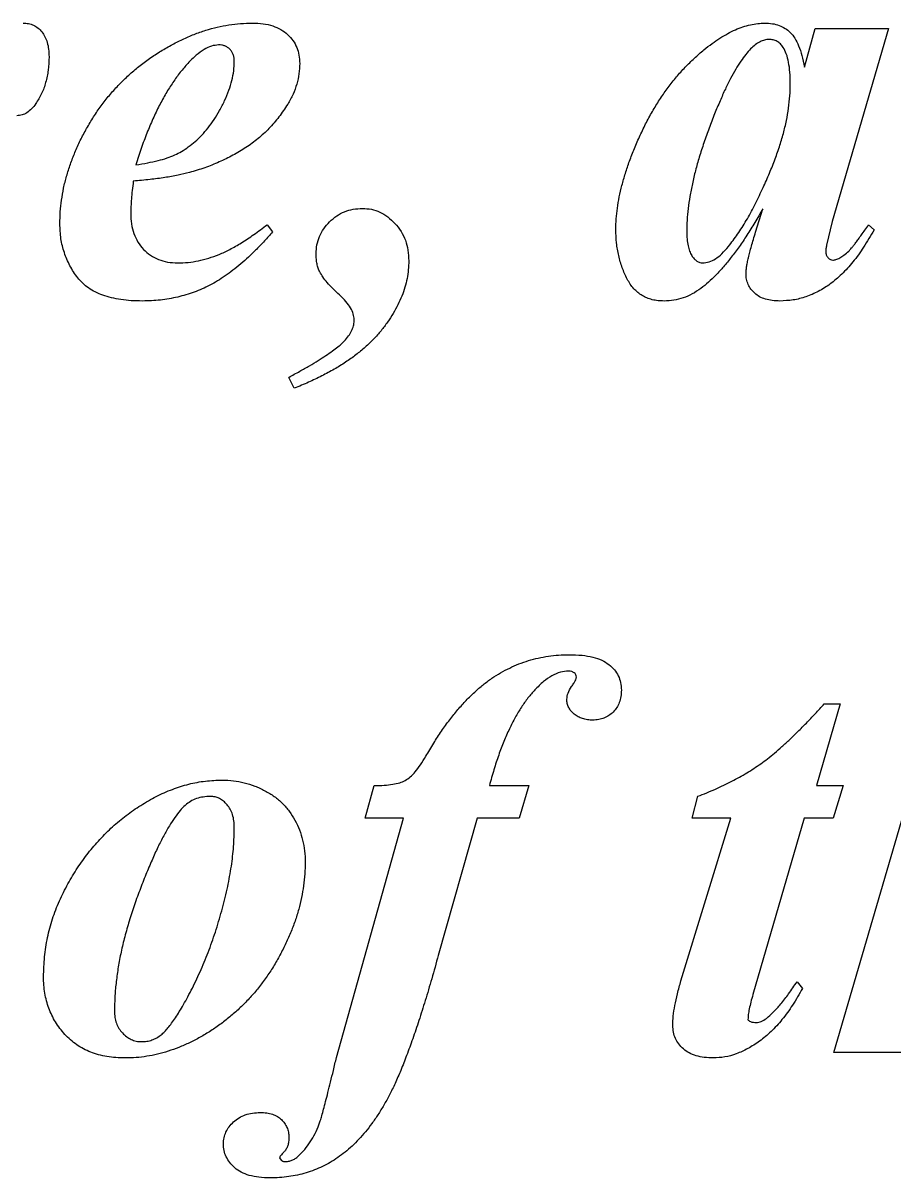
# Model space of a CAD drawing. Header units: inches. Extents: x -8.75 to 0, y -0.78 to 2.88.
# Drawn here: x -5.9632 to -5.6304, y 1.5377 to 1.9792 of the extents above; entities that cross this region are included whole.
import ezdxf

# ---------------------------------------------------------------- set-up
doc = ezdxf.new("R2010")
doc.units = ezdxf.units.IN
doc.header["$MEASUREMENT"] = 0

msp = doc.modelspace()

# ---------------------------------------------------------------- linework, layer by layer
at = {"color": 7, "linetype": 'Continuous', "lineweight": 25}
for p, q in [((-5.66461, 1.96237), (-5.66051, 1.97708)), ((-5.66051, 1.97708), (-5.63248, 1.97708)), ((-5.63248, 1.97708), (-5.65393, 1.90326)), ((-5.68323, 1.89928), (-5.68049, 1.90817)), ((-5.65393, 1.90326), (-5.65615, 1.89427)), ((-5.86998, 1.90208), (-5.8679, 1.89932)), ((-5.64006, 1.90208), (-5.63798, 1.90013)), ((-5.85956, 1.83958), (-5.86165, 1.84375)), ((-5.6509, 1.71896), (-5.66002, 1.68771)), ((-5.65699, 1.71896), (-5.6509, 1.71896)), ((-5.65331, 1.58563), (-5.61708, 1.70991)), ((-5.83248, 1.67521), (-5.829, 1.68771)), ((-5.78499, 1.68771), (-5.76998, 1.68771)), ((-5.76998, 1.68771), (-5.77359, 1.67521)), ((-5.66002, 1.68771), (-5.64983, 1.68771)), ((-5.64983, 1.68771), (-5.65367, 1.67521)), ((-5.70748, 1.67521), (-5.70533, 1.68358)), ((-5.84345, 1.58377), (-5.81783, 1.67521)), ((-5.81783, 1.67521), (-5.83248, 1.67521)), ((-5.78971, 1.67521), (-5.80452, 1.62277)), ((-5.77359, 1.67521), (-5.78971, 1.67521)), ((-5.71178, 1.61307), (-5.69277, 1.67521)), ((-5.69277, 1.67521), (-5.70748, 1.67521)), ((-5.66471, 1.67521), (-5.68427, 1.60783)), ((-5.65367, 1.67521), (-5.66471, 1.67521)), ((-5.66741, 1.61271), (-5.66533, 1.61017)), ((-5.62519, 1.58563), (-5.65331, 1.58563)), ((-5.86516, 1.54536), (-5.86464, 1.54455))]:
    msp.add_line(p, q, dxfattribs=at)
for points, knots in [([(-5.96321, 1.97917), (-5.9625, 1.97914), (-5.96112, 1.97909), (-5.95918, 1.97838), (-5.95744, 1.97733), (-5.95596, 1.97582), (-5.95475, 1.97396), (-5.95391, 1.9717), (-5.95339, 1.96912), (-5.95334, 1.96728), (-5.95331, 1.96631)], [0, 0, 0, 0, 0.116379, 0.225761, 0.334619, 0.44808, 0.569236, 0.697368, 0.841074, 1, 1, 1, 1]), ([(-5.94915, 1.90241), (-5.94912, 1.90393), (-5.94906, 1.90698), (-5.94853, 1.91154), (-5.94778, 1.91612), (-5.94661, 1.92067), (-5.94519, 1.92525), (-5.94341, 1.9298), (-5.94137, 1.93438), (-5.93895, 1.9389), (-5.93631, 1.94334), (-5.93342, 1.94757), (-5.93027, 1.95157), (-5.92689, 1.95533), (-5.9233, 1.95891), (-5.91945, 1.96221), (-5.9154, 1.96533), (-5.91113, 1.96817), (-5.90674, 1.97071), (-5.90233, 1.97298), (-5.89791, 1.97491), (-5.89346, 1.97644), (-5.88903, 1.97765), (-5.88458, 1.97854), (-5.88013, 1.97908), (-5.87715, 1.97914), (-5.87568, 1.97917)], [0, 0, 0, 0, 0.039082, 0.078362, 0.117989, 0.158248, 0.199189, 0.24105, 0.28388, 0.328057, 0.3726, 0.416552, 0.459861, 0.503325, 0.546527, 0.59004, 0.633619, 0.677877, 0.721755, 0.764051, 0.805409, 0.845552, 0.884872, 0.923553, 0.962033, 1, 1, 1, 1]), ([(-5.87568, 1.97917), (-5.87426, 1.97913), (-5.87159, 1.97907), (-5.86788, 1.97819), (-5.86466, 1.97685), (-5.86206, 1.97488), (-5.86001, 1.97254), (-5.85851, 1.96987), (-5.85764, 1.96688), (-5.85754, 1.96481), (-5.85748, 1.96374)], [0, 0, 0, 0, 0.157556, 0.296643, 0.423401, 0.542675, 0.6567, 0.76879, 0.880952, 1, 1, 1, 1]), ([(-5.70299, 1.96895), (-5.70197, 1.96976), (-5.7, 1.97135), (-5.69694, 1.97339), (-5.69397, 1.97517), (-5.69105, 1.97666), (-5.68815, 1.97776), (-5.68529, 1.97855), (-5.68249, 1.97907), (-5.68063, 1.97913), (-5.67971, 1.97917)], [0, 0, 0, 0, 0.151251, 0.292341, 0.425249, 0.551635, 0.671301, 0.784657, 0.894307, 1, 1, 1, 1]), ([(-5.67971, 1.97917), (-5.67875, 1.97913), (-5.6769, 1.97905), (-5.67427, 1.97836), (-5.67194, 1.97722), (-5.66988, 1.97557), (-5.6681, 1.97329), (-5.66669, 1.97029), (-5.66544, 1.9666), (-5.6649, 1.96385), (-5.66461, 1.96237)], [0, 0, 0, 0, 0.114685, 0.222136, 0.322068, 0.423716, 0.534699, 0.665421, 0.819071, 1, 1, 1, 1]), ([(-5.88847, 1.97083), (-5.88938, 1.97073), (-5.89134, 1.97051), (-5.89424, 1.96904), (-5.89728, 1.96679), (-5.89919, 1.96483), (-5.90022, 1.96377)], [0, 0, 0, 0, 0.195013, 0.416861, 0.68378, 1, 1, 1, 1]), ([(-5.88248, 1.96449), (-5.88249, 1.96496), (-5.88252, 1.96585), (-5.88287, 1.96711), (-5.88337, 1.96825), (-5.88415, 1.96916), (-5.88505, 1.96992), (-5.8861, 1.97045), (-5.88724, 1.97079), (-5.88806, 1.97082), (-5.88847, 1.97083)], [0, 0, 0, 0, 0.142801, 0.272978, 0.397465, 0.51751, 0.637554, 0.753126, 0.873718, 1, 1, 1, 1]), ([(-5.73665, 1.90029), (-5.73663, 1.90163), (-5.73658, 1.90435), (-5.73608, 1.90849), (-5.73538, 1.91277), (-5.73435, 1.91721), (-5.73306, 1.92178), (-5.73144, 1.92649), (-5.72955, 1.93134), (-5.7274, 1.93629), (-5.72502, 1.9412), (-5.72242, 1.94591), (-5.71966, 1.95039), (-5.71668, 1.95459), (-5.71356, 1.95858), (-5.71023, 1.9623), (-5.70671, 1.96576), (-5.70423, 1.96789), (-5.70299, 1.96895)], [0, 0, 0, 0, 0.050997, 0.103943, 0.158988, 0.216791, 0.277525, 0.340557, 0.406814, 0.476408, 0.546463, 0.615088, 0.681898, 0.747317, 0.811647, 0.875037, 0.937745, 1, 1, 1, 1]), ([(-5.68515, 1.9693), (-5.68578, 1.96861), (-5.68713, 1.96713), (-5.689, 1.96451), (-5.69096, 1.96146), (-5.69289, 1.95788), (-5.69492, 1.95386), (-5.6969, 1.94931), (-5.699, 1.94433), (-5.70107, 1.93898), (-5.70302, 1.93348), (-5.70478, 1.92807), (-5.70626, 1.92285), (-5.70743, 1.91781), (-5.70838, 1.91297), (-5.70908, 1.90833), (-5.70948, 1.90387), (-5.70954, 1.90097), (-5.70956, 1.89954)], [0, 0, 0, 0, 0.037531, 0.080077, 0.128489, 0.182503, 0.242688, 0.308762, 0.380759, 0.45896, 0.538185, 0.61438, 0.686534, 0.755191, 0.821089, 0.883834, 0.943104, 1, 1, 1, 1]), ([(-5.67812, 1.97292), (-5.6787, 1.97287), (-5.6799, 1.97278), (-5.68167, 1.972), (-5.68349, 1.97091), (-5.68457, 1.96986), (-5.68515, 1.9693)], [0, 0, 0, 0, 0.21488, 0.444023, 0.703923, 1, 1, 1, 1]), ([(-5.67271, 1.96989), (-5.67305, 1.97036), (-5.67369, 1.97125), (-5.67501, 1.97222), (-5.67651, 1.97281), (-5.67757, 1.97288), (-5.67812, 1.97292)], [0, 0, 0, 0, 0.264796, 0.509314, 0.746635, 1, 1, 1, 1]), ([(-5.66998, 1.95579), (-5.67, 1.95732), (-5.67004, 1.96013), (-5.67058, 1.96401), (-5.67133, 1.96727), (-5.67228, 1.96907), (-5.67271, 1.96989)], [0, 0, 0, 0, 0.31411, 0.581113, 0.808451, 1, 1, 1, 1]), ([(-5.95331, 1.96631), (-5.95337, 1.9646), (-5.95349, 1.96128), (-5.95446, 1.95654), (-5.95598, 1.95217), (-5.95757, 1.94963), (-5.95836, 1.94837)], [0, 0, 0, 0, 0.270819, 0.5253759, 0.7655508, 1, 1, 1, 1]), ([(-5.92011, 1.925), (-5.9186, 1.92523), (-5.91575, 1.92567), (-5.91176, 1.92656), (-5.90829, 1.92749), (-5.90529, 1.92868), (-5.90256, 1.93008), (-5.89999, 1.93185), (-5.89739, 1.93389), (-5.89487, 1.93634), (-5.89243, 1.93913), (-5.89014, 1.94228), (-5.88803, 1.94576), (-5.88615, 1.94952), (-5.88454, 1.95337), (-5.88334, 1.95717), (-5.88262, 1.96087), (-5.88253, 1.9633), (-5.88248, 1.96449)], [0, 0, 0, 0, 0.0768649, 0.1450345, 0.205136, 0.2573111, 0.3070894, 0.3589899, 0.4141165, 0.4731512, 0.5354056, 0.6002247, 0.6685274, 0.7400153, 0.8114429, 0.8777062, 0.9404108, 1, 1, 1, 1]), ([(-5.90022, 1.96377), (-5.90122, 1.96265), (-5.90327, 1.96034), (-5.90604, 1.95647), (-5.90872, 1.95222), (-5.91124, 1.94755), (-5.91369, 1.94251), (-5.91595, 1.93704), (-5.91815, 1.93119), (-5.91945, 1.9271), (-5.92011, 1.925)], [0, 0, 0, 0, 0.102496, 0.210714, 0.32463, 0.445355, 0.572975, 0.707181, 0.84953, 1, 1, 1, 1]), ([(-5.85748, 1.96374), (-5.85754, 1.96241), (-5.85766, 1.95975), (-5.85855, 1.95579), (-5.85997, 1.95188), (-5.86136, 1.94943), (-5.86207, 1.94818)], [0, 0, 0, 0, 0.242528, 0.485953, 0.737487, 1, 1, 1, 1]), ([(-5.68072, 1.91556), (-5.67987, 1.91742), (-5.67822, 1.92105), (-5.67602, 1.92647), (-5.67417, 1.93174), (-5.67262, 1.93685), (-5.67144, 1.94181), (-5.67064, 1.94662), (-5.67007, 1.95126), (-5.67001, 1.95431), (-5.66998, 1.95579)], [0, 0, 0, 0, 0.146155, 0.28499, 0.418182, 0.545285, 0.666433, 0.782078, 0.893677, 1, 1, 1, 1]), ([(-5.95836, 1.94837), (-5.95888, 1.94767), (-5.95987, 1.94637), (-5.96167, 1.94491), (-5.96355, 1.94392), (-5.96489, 1.94381), (-5.96555, 1.94375)], [0, 0, 0, 0, 0.294309, 0.549668, 0.77758, 1, 1, 1, 1]), ([(-5.86207, 1.94818), (-5.86316, 1.94652), (-5.86532, 1.94326), (-5.86915, 1.93884), (-5.87335, 1.9349), (-5.87802, 1.93153), (-5.88299, 1.92855), (-5.88828, 1.92601), (-5.89382, 1.92375), (-5.89768, 1.92261), (-5.89964, 1.92204)], [0, 0, 0, 0, 0.126688, 0.250228, 0.372514, 0.49468, 0.617641, 0.742739, 0.869822, 1, 1, 1, 1]), ([(-5.89964, 1.92204), (-5.90108, 1.92169), (-5.90417, 1.92094), (-5.9092, 1.92004), (-5.91491, 1.91931), (-5.91896, 1.91894), (-5.92109, 1.91875)], [0, 0, 0, 0, 0.20459, 0.439082, 0.704993, 1, 1, 1, 1]), ([(-5.92109, 1.91875), (-5.92124, 1.91757), (-5.92152, 1.91531), (-5.9218, 1.91207), (-5.92202, 1.90915), (-5.92205, 1.90731), (-5.92206, 1.90645)], [0, 0, 0, 0, 0.289329, 0.553966, 0.789077, 1, 1, 1, 1]), ([(-5.69361, 1.89375), (-5.69243, 1.89531), (-5.69, 1.8985), (-5.6867, 1.90374), (-5.68356, 1.90945), (-5.68169, 1.91349), (-5.68072, 1.91556)], [0, 0, 0, 0, 0.230967, 0.474163, 0.72999, 1, 1, 1, 1]), ([(-5.85123, 1.89098), (-5.85117, 1.89213), (-5.85105, 1.89439), (-5.85002, 1.89763), (-5.84841, 1.90064), (-5.84611, 1.90327), (-5.84342, 1.9055), (-5.84038, 1.90718), (-5.83703, 1.90815), (-5.83471, 1.90827), (-5.83352, 1.90833)], [0, 0, 0, 0, 0.124786, 0.24604, 0.367276, 0.49483, 0.623439, 0.747319, 0.870502, 1, 1, 1, 1]), ([(-5.83352, 1.90833), (-5.83236, 1.90826), (-5.83006, 1.90813), (-5.82674, 1.90702), (-5.82372, 1.90511), (-5.82099, 1.90263), (-5.81866, 1.89962), (-5.81699, 1.89615), (-5.81598, 1.89232), (-5.81587, 1.88965), (-5.81581, 1.88828)], [0, 0, 0, 0, 0.116802, 0.232217, 0.349327, 0.47503, 0.603269, 0.731207, 0.861468, 1, 1, 1, 1]), ([(-5.68049, 1.90817), (-5.6815, 1.90642), (-5.68346, 1.90301), (-5.68649, 1.89817), (-5.68947, 1.89372), (-5.69248, 1.88973), (-5.69539, 1.88608), (-5.69833, 1.88291), (-5.70118, 1.88009), (-5.70319, 1.8785), (-5.70416, 1.87773)], [0, 0, 0, 0, 0.156419, 0.303785, 0.441546, 0.570419, 0.690316, 0.801952, 0.904603, 1, 1, 1, 1]), ([(-5.92206, 1.90645), (-5.92202, 1.90508), (-5.92193, 1.90245), (-5.92095, 1.89874), (-5.91946, 1.89541), (-5.91727, 1.89262), (-5.91463, 1.89027), (-5.91146, 1.88869), (-5.90791, 1.88766), (-5.9054, 1.88755), (-5.90409, 1.8875)], [0, 0, 0, 0, 0.138619, 0.267658, 0.388404, 0.508312, 0.626725, 0.744958, 0.866809, 1, 1, 1, 1]), ([(-5.9176, 1.87292), (-5.91904, 1.87294), (-5.92179, 1.87297), (-5.92575, 1.87341), (-5.92938, 1.87407), (-5.93267, 1.87505), (-5.93561, 1.87631), (-5.93821, 1.87784), (-5.94047, 1.87965), (-5.94295, 1.88245), (-5.94543, 1.88633), (-5.94756, 1.89139), (-5.94893, 1.89678), (-5.94907, 1.90051), (-5.94915, 1.90241)], [0, 0, 0, 0, 0.087244, 0.167641, 0.242272, 0.311244, 0.376044, 0.436772, 0.49455, 0.55161, 0.663388, 0.773209, 0.884729, 1, 1, 1, 1]), ([(-5.8679, 1.89932), (-5.86891, 1.89816), (-5.87089, 1.89589), (-5.87395, 1.89271), (-5.87698, 1.88977), (-5.87997, 1.88709), (-5.88297, 1.88468), (-5.88594, 1.88253), (-5.88886, 1.88058), (-5.89277, 1.87843), (-5.8978, 1.8762), (-5.90413, 1.87432), (-5.91077, 1.87314), (-5.9153, 1.87299), (-5.9176, 1.87292)], [0, 0, 0, 0, 0.0791, 0.154916, 0.227172, 0.295979, 0.361898, 0.424661, 0.484745, 0.542227, 0.654471, 0.766987, 0.881447, 1, 1, 1, 1]), ([(-5.90409, 1.8875), (-5.90278, 1.88754), (-5.90013, 1.88761), (-5.89618, 1.88826), (-5.89222, 1.88928), (-5.8882, 1.8907), (-5.88403, 1.89268), (-5.87959, 1.89522), (-5.87486, 1.89842), (-5.87166, 1.90082), (-5.86998, 1.90208)], [0, 0, 0, 0, 0.10426, 0.209667, 0.317162, 0.427674, 0.547407, 0.683078, 0.833212, 1, 1, 1, 1]), ([(-5.71819, 1.87292), (-5.71897, 1.87294), (-5.72051, 1.87299), (-5.72272, 1.87338), (-5.72477, 1.87402), (-5.72661, 1.875), (-5.72832, 1.87617), (-5.72988, 1.87762), (-5.7312, 1.87937), (-5.73277, 1.882), (-5.7343, 1.88565), (-5.73568, 1.89028), (-5.73651, 1.89521), (-5.7366, 1.89858), (-5.73665, 1.90029)], [0, 0, 0, 0, 0.063398, 0.124106, 0.181381, 0.236825, 0.292429, 0.349032, 0.407944, 0.469461, 0.597027, 0.727216, 0.860912, 1, 1, 1, 1]), ([(-5.70956, 1.89954), (-5.70954, 1.89856), (-5.7095, 1.89671), (-5.70915, 1.89417), (-5.70859, 1.89204), (-5.70777, 1.89037), (-5.70678, 1.88911), (-5.70573, 1.88822), (-5.70464, 1.88759), (-5.70385, 1.88753), (-5.70348, 1.8875)], [0, 0, 0, 0, 0.2006273, 0.3741277, 0.5205613, 0.6436886, 0.7503257, 0.8425447, 0.9243072, 1, 1, 1, 1]), ([(-5.68691, 1.88337), (-5.68689, 1.88376), (-5.68685, 1.88463), (-5.68669, 1.88604), (-5.68637, 1.88769), (-5.686, 1.88956), (-5.68546, 1.89166), (-5.68481, 1.89399), (-5.68406, 1.89656), (-5.68351, 1.89835), (-5.68323, 1.89928)], [0, 0, 0, 0, 0.071654, 0.159659, 0.260621, 0.378327, 0.50943, 0.657934, 0.821451, 1, 1, 1, 1]), ([(-5.63798, 1.90013), (-5.63928, 1.89791), (-5.64175, 1.89367), (-5.64585, 1.88795), (-5.65013, 1.88322), (-5.65455, 1.87939), (-5.65918, 1.87653), (-5.66392, 1.87441), (-5.66889, 1.87318), (-5.67226, 1.873), (-5.67395, 1.87292)], [0, 0, 0, 0, 0.162883, 0.310308, 0.443899, 0.565597, 0.67871, 0.786572, 0.89326, 1, 1, 1, 1]), ([(-5.64765, 1.89202), (-5.6475, 1.89217), (-5.64711, 1.89254), (-5.64653, 1.89326), (-5.64577, 1.89417), (-5.64489, 1.89531), (-5.64388, 1.89668), (-5.64275, 1.89829), (-5.64144, 1.9001), (-5.64054, 1.9014), (-5.64006, 1.90208)], [0, 0, 0, 0, 0.051109, 0.126147, 0.219685, 0.333793, 0.468546, 0.623988, 0.801635, 1, 1, 1, 1]), ([(-5.65615, 1.89427), (-5.65623, 1.89379), (-5.65637, 1.89299), (-5.65644, 1.89217), (-5.65647, 1.89183)], [0, 0, 0, 0, 0.588566, 1, 1, 1, 1]), ([(-5.8498, 1.88402), (-5.85002, 1.8845), (-5.85047, 1.8855), (-5.85092, 1.88716), (-5.85117, 1.88901), (-5.85121, 1.89031), (-5.85123, 1.89098)], [0, 0, 0, 0, 0.221627, 0.457211, 0.718365, 1, 1, 1, 1]), ([(-5.70348, 1.8875), (-5.70265, 1.88758), (-5.70092, 1.88775), (-5.69841, 1.88907), (-5.69591, 1.89107), (-5.69442, 1.89281), (-5.69361, 1.89375)], [0, 0, 0, 0, 0.205321, 0.430209, 0.691962, 1, 1, 1, 1]), ([(-5.65647, 1.89183), (-5.65643, 1.89141), (-5.65634, 1.89056), (-5.65566, 1.8895), (-5.65477, 1.88874), (-5.65406, 1.8886), (-5.65374, 1.88854)], [0, 0, 0, 0, 0.270358, 0.540354, 0.789509, 1, 1, 1, 1]), ([(-5.65374, 1.88854), (-5.65333, 1.8886), (-5.6524, 1.88873), (-5.65097, 1.88946), (-5.64933, 1.89054), (-5.64825, 1.8915), (-5.64765, 1.89202)], [0, 0, 0, 0, 0.171942, 0.39263, 0.666176, 1, 1, 1, 1]), ([(-5.81581, 1.88828), (-5.81585, 1.88715), (-5.81591, 1.88488), (-5.81641, 1.88148), (-5.81727, 1.87813), (-5.81842, 1.87477), (-5.81992, 1.87143), (-5.82175, 1.8681), (-5.82392, 1.8648), (-5.82639, 1.86151), (-5.82921, 1.85828), (-5.83247, 1.85523), (-5.83604, 1.85225), (-5.84002, 1.84946), (-5.84434, 1.84674), (-5.84909, 1.84424), (-5.85416, 1.84176), (-5.85773, 1.84032), (-5.85956, 1.83958)], [0, 0, 0, 0, 0.048756, 0.09796, 0.147705, 0.198202, 0.251025, 0.305514, 0.362012, 0.421201, 0.482917, 0.546844, 0.613695, 0.683209, 0.756621, 0.833721, 0.914775, 1, 1, 1, 1]), ([(-5.83665, 1.86579), (-5.83673, 1.86652), (-5.8369, 1.86811), (-5.83805, 1.87047), (-5.8399, 1.87288), (-5.84232, 1.87525), (-5.84479, 1.8776), (-5.84694, 1.87987), (-5.84859, 1.88198), (-5.84942, 1.88338), (-5.8498, 1.88402)], [0, 0, 0, 0, 0.096583, 0.207364, 0.338519, 0.493433, 0.650359, 0.786242, 0.902895, 1, 1, 1, 1]), ([(-5.67395, 1.87292), (-5.67494, 1.87295), (-5.67682, 1.87302), (-5.67945, 1.87357), (-5.68174, 1.87447), (-5.68361, 1.8758), (-5.68509, 1.87739), (-5.68612, 1.87922), (-5.68682, 1.88122), (-5.68688, 1.88264), (-5.68691, 1.88337)], [0, 0, 0, 0, 0.1584891, 0.3006227, 0.4284237, 0.5494395, 0.6650565, 0.7732657, 0.8848279, 1, 1, 1, 1]), ([(-5.70416, 1.87773), (-5.70526, 1.87699), (-5.70739, 1.87554), (-5.7109, 1.87405), (-5.7145, 1.87307), (-5.71696, 1.87297), (-5.71819, 1.87292)], [0, 0, 0, 0, 0.2629183, 0.5123575, 0.7552948, 1, 1, 1, 1]), ([(-5.83997, 1.85814), (-5.83946, 1.85876), (-5.83848, 1.85995), (-5.83744, 1.86189), (-5.83675, 1.86383), (-5.83668, 1.86514), (-5.83665, 1.86579)], [0, 0, 0, 0, 0.283585, 0.540099, 0.773353, 1, 1, 1, 1]), ([(-5.86165, 1.84375), (-5.86026, 1.84452), (-5.85761, 1.84598), (-5.85385, 1.84812), (-5.85052, 1.85014), (-5.8476, 1.85202), (-5.84509, 1.85374), (-5.84299, 1.8553), (-5.8413, 1.85672), (-5.84038, 1.8577), (-5.83997, 1.85814)], [0, 0, 0, 0, 0.182487, 0.347794, 0.496609, 0.630096, 0.746637, 0.846375, 0.930351, 1, 1, 1, 1]), ([(-5.8093, 1.69888), (-5.8083, 1.70056), (-5.80636, 1.70382), (-5.80334, 1.7085), (-5.80023, 1.71278), (-5.79711, 1.7167), (-5.79392, 1.72025), (-5.79071, 1.72344), (-5.78745, 1.72625), (-5.78414, 1.72871), (-5.78076, 1.73086), (-5.77727, 1.73266), (-5.77372, 1.73425), (-5.77006, 1.73552), (-5.7663, 1.73649), (-5.76245, 1.73721), (-5.7585, 1.73765), (-5.75583, 1.73769), (-5.75449, 1.73771)], [0, 0, 0, 0, 0.082735, 0.161183, 0.235602, 0.306921, 0.373681, 0.437744, 0.4984, 0.556255, 0.612266, 0.667806, 0.722579, 0.777119, 0.831776, 0.886978, 0.942944, 1, 1, 1, 1]), ([(-5.75449, 1.73771), (-5.75285, 1.73768), (-5.74982, 1.73762), (-5.74563, 1.7369), (-5.7421, 1.73579), (-5.73932, 1.73408), (-5.73719, 1.73203), (-5.73563, 1.7297), (-5.73472, 1.72704), (-5.73462, 1.72517), (-5.73456, 1.7242)], [0, 0, 0, 0, 0.180218, 0.334907, 0.469259, 0.586173, 0.693114, 0.79364, 0.893836, 1, 1, 1, 1]), ([(-5.75471, 1.73146), (-5.75578, 1.73137), (-5.75801, 1.73116), (-5.76129, 1.7297), (-5.76456, 1.72739), (-5.76654, 1.72536), (-5.7676, 1.72427)], [0, 0, 0, 0, 0.210371, 0.440381, 0.699409, 1, 1, 1, 1]), ([(-5.75175, 1.72912), (-5.75178, 1.72945), (-5.75185, 1.73012), (-5.75259, 1.73087), (-5.75356, 1.73139), (-5.75431, 1.73144), (-5.75471, 1.73146)], [0, 0, 0, 0, 0.229409, 0.465522, 0.718445, 1, 1, 1, 1]), ([(-5.7554, 1.72066), (-5.7553, 1.72146), (-5.75507, 1.72324), (-5.75387, 1.7252), (-5.75278, 1.72667), (-5.75226, 1.7277), (-5.75183, 1.72846), (-5.75177, 1.72893), (-5.75175, 1.72912)], [0, 0, 0, 0, 0.2593592, 0.5684706, 0.7242816, 0.8476462, 0.9397657, 1, 1, 1, 1]), ([(-5.7676, 1.72427), (-5.7685, 1.72325), (-5.77036, 1.72116), (-5.77284, 1.71761), (-5.77523, 1.71367), (-5.77742, 1.70927), (-5.77954, 1.70449), (-5.78152, 1.69928), (-5.78334, 1.69365), (-5.78443, 1.68974), (-5.78499, 1.68771)], [0, 0, 0, 0, 0.099452, 0.205113, 0.317687, 0.437391, 0.565429, 0.701836, 0.845932, 1, 1, 1, 1]), ([(-5.73456, 1.7242), (-5.7346, 1.72336), (-5.73466, 1.72175), (-5.73526, 1.71947), (-5.73625, 1.71746), (-5.73763, 1.71576), (-5.73928, 1.71438), (-5.74119, 1.71344), (-5.74326, 1.71281), (-5.74471, 1.71275), (-5.74547, 1.71271)], [0, 0, 0, 0, 0.141373, 0.271902, 0.394693, 0.517047, 0.637983, 0.755046, 0.873221, 1, 1, 1, 1]), ([(-5.74547, 1.71271), (-5.74617, 1.71273), (-5.7475, 1.71276), (-5.7494, 1.71325), (-5.75112, 1.71395), (-5.75261, 1.71497), (-5.75385, 1.71618), (-5.75472, 1.71757), (-5.75533, 1.71906), (-5.75537, 1.72012), (-5.7554, 1.72066)], [0, 0, 0, 0, 0.147617, 0.282733, 0.412711, 0.540406, 0.664117, 0.775878, 0.886615, 1, 1, 1, 1]), ([(-5.70533, 1.68358), (-5.70307, 1.68447), (-5.69867, 1.68622), (-5.69241, 1.68923), (-5.68663, 1.69245), (-5.68212, 1.69537), (-5.67865, 1.69798), (-5.67591, 1.70014), (-5.67309, 1.70265), (-5.6701, 1.70536), (-5.667, 1.70837), (-5.66379, 1.71168), (-5.6604, 1.7152), (-5.65815, 1.71769), (-5.65699, 1.71896)], [0, 0, 0, 0, 0.120172, 0.234507, 0.343418, 0.447385, 0.500336, 0.558038, 0.620076, 0.686978, 0.757998, 0.833949, 0.914855, 1, 1, 1, 1]), ([(-5.829, 1.68771), (-5.82773, 1.68772), (-5.82536, 1.68774), (-5.8221, 1.68809), (-5.81939, 1.68868), (-5.8171, 1.68958), (-5.81509, 1.69104), (-5.81318, 1.69309), (-5.8112, 1.69574), (-5.80997, 1.69778), (-5.8093, 1.69888)], [0, 0, 0, 0, 0.156535, 0.291088, 0.403666, 0.497803, 0.592801, 0.706305, 0.841924, 1, 1, 1, 1]), ([(-5.9554, 1.6146), (-5.95532, 1.61714), (-5.95517, 1.62217), (-5.95399, 1.62958), (-5.95212, 1.63675), (-5.94942, 1.6436), (-5.94616, 1.6501), (-5.94252, 1.65625), (-5.93843, 1.66194), (-5.93392, 1.66718), (-5.92908, 1.67203), (-5.92383, 1.67635), (-5.91825, 1.68023), (-5.91238, 1.6836), (-5.90624, 1.68634), (-5.89996, 1.68835), (-5.89355, 1.68957), (-5.88923, 1.68972), (-5.88707, 1.6898)], [0, 0, 0, 0, 0.068373, 0.135108, 0.201218, 0.267276, 0.332787, 0.396645, 0.459164, 0.521042, 0.582325, 0.643264, 0.703651, 0.764819, 0.825173, 0.88396, 0.941824, 1, 1, 1, 1]), ([(-5.88707, 1.6898), (-5.88565, 1.68974), (-5.88282, 1.68964), (-5.87865, 1.68887), (-5.87461, 1.6876), (-5.87078, 1.6858), (-5.86719, 1.68364), (-5.86406, 1.68096), (-5.86139, 1.6779), (-5.85922, 1.67446), (-5.85748, 1.67076), (-5.8563, 1.66681), (-5.8555, 1.66268), (-5.85543, 1.65985), (-5.8554, 1.65842)], [0, 0, 0, 0, 0.085554, 0.1696881, 0.253802, 0.3392591, 0.4235597, 0.5049416, 0.5853359, 0.6665296, 0.7484813, 0.8303396, 0.9138323, 1, 1, 1, 1]), ([(-5.89159, 1.68355), (-5.89253, 1.6835), (-5.89434, 1.68341), (-5.89693, 1.68279), (-5.89927, 1.68171), (-5.9006, 1.68066), (-5.90126, 1.68013)], [0, 0, 0, 0, 0.267997, 0.517347, 0.757714, 1, 1, 1, 1]), ([(-5.88248, 1.6715), (-5.88251, 1.67241), (-5.88256, 1.67413), (-5.88307, 1.67656), (-5.88396, 1.67866), (-5.88517, 1.68041), (-5.88661, 1.68176), (-5.88814, 1.68281), (-5.88984, 1.68344), (-5.891, 1.68351), (-5.89159, 1.68355)], [0, 0, 0, 0, 0.160943, 0.307485, 0.440153, 0.565263, 0.682999, 0.791977, 0.894836, 1, 1, 1, 1]), ([(-5.90126, 1.68013), (-5.90193, 1.67947), (-5.90339, 1.67804), (-5.90535, 1.67536), (-5.90745, 1.67216), (-5.90958, 1.66836), (-5.91179, 1.66401), (-5.91403, 1.65905), (-5.91637, 1.65355), (-5.91869, 1.64756), (-5.92094, 1.64139), (-5.92289, 1.63523), (-5.92456, 1.62924), (-5.92594, 1.6234), (-5.92698, 1.6177), (-5.92773, 1.61216), (-5.92821, 1.60679), (-5.92828, 1.60325), (-5.92831, 1.60152)], [0, 0, 0, 0, 0.033249, 0.072559, 0.117666, 0.169098, 0.227007, 0.290985, 0.362132, 0.439493, 0.518973, 0.59539, 0.668972, 0.739827, 0.808386, 0.874496, 0.93831, 1, 1, 1, 1]), ([(-5.91041, 1.59243), (-5.90999, 1.59281), (-5.90908, 1.59362), (-5.90775, 1.59509), (-5.90641, 1.5969), (-5.90493, 1.59897), (-5.90345, 1.60137), (-5.90184, 1.60404), (-5.90019, 1.60704), (-5.89788, 1.61149), (-5.8951, 1.61743), (-5.892, 1.6249), (-5.88934, 1.63275), (-5.88695, 1.64083), (-5.88497, 1.64889), (-5.88357, 1.65674), (-5.88267, 1.66423), (-5.88254, 1.66912), (-5.88248, 1.6715)], [0, 0, 0, 0, 0.019705, 0.042924, 0.069319, 0.09916, 0.132071, 0.168505, 0.208627, 0.25247, 0.344777, 0.439194, 0.536414, 0.636224, 0.735117, 0.828115, 0.916399, 1, 1, 1, 1]), ([(-5.8554, 1.65842), (-5.85543, 1.65692), (-5.8555, 1.6539), (-5.85596, 1.64939), (-5.85676, 1.64487), (-5.85782, 1.64035), (-5.85924, 1.63583), (-5.86096, 1.63132), (-5.863, 1.62681), (-5.86529, 1.62232), (-5.86783, 1.61795), (-5.87065, 1.61382), (-5.87361, 1.6099), (-5.87676, 1.6062), (-5.88016, 1.60279), (-5.88375, 1.5996), (-5.88751, 1.59661), (-5.89145, 1.5939), (-5.89549, 1.59149), (-5.89954, 1.58933), (-5.90363, 1.58759), (-5.90772, 1.58612), (-5.91182, 1.58496), (-5.91592, 1.58415), (-5.92003, 1.58364), (-5.92278, 1.58358), (-5.92415, 1.58355)], [0, 0, 0, 0, 0.040288, 0.081046, 0.121912, 0.163592, 0.205763, 0.249164, 0.293302, 0.33884, 0.384474, 0.429222, 0.47316, 0.516609, 0.559725, 0.602707, 0.645492, 0.688706, 0.731235, 0.772081, 0.811808, 0.850842, 0.888714, 0.926191, 0.963211, 1, 1, 1, 1]), ([(-5.80452, 1.62277), (-5.80536, 1.61979), (-5.80697, 1.61402), (-5.80945, 1.60572), (-5.81184, 1.59806), (-5.81422, 1.59106), (-5.81653, 1.58471), (-5.81876, 1.57902), (-5.82094, 1.57397), (-5.8231, 1.56953), (-5.82529, 1.56555), (-5.82753, 1.56189), (-5.82988, 1.55851), (-5.83229, 1.55537), (-5.8348, 1.55249), (-5.8374, 1.54988), (-5.84011, 1.54754), (-5.84289, 1.54544), (-5.84576, 1.54359), (-5.84876, 1.54205), (-5.85184, 1.54068), (-5.85504, 1.53964), (-5.85832, 1.53872), (-5.86174, 1.53816), (-5.86524, 1.53779), (-5.86761, 1.53774), (-5.86881, 1.53771)], [0, 0, 0, 0, 0.080645, 0.155714, 0.225223, 0.289281, 0.347829, 0.4009, 0.448281, 0.490676, 0.529314, 0.566427, 0.602114, 0.63631, 0.6693, 0.701218, 0.732218, 0.762236, 0.791664, 0.820939, 0.849872, 0.879046, 0.908541, 0.938318, 0.968946, 1, 1, 1, 1]), ([(-5.92415, 1.58355), (-5.92535, 1.58357), (-5.92771, 1.58361), (-5.93113, 1.58404), (-5.93434, 1.58476), (-5.93736, 1.58573), (-5.94017, 1.587), (-5.94275, 1.58857), (-5.94513, 1.59041), (-5.94726, 1.59253), (-5.94917, 1.59483), (-5.95084, 1.59728), (-5.95226, 1.59987), (-5.95338, 1.60258), (-5.95433, 1.6054), (-5.95491, 1.60837), (-5.95533, 1.61144), (-5.95537, 1.61354), (-5.9554, 1.6146)], [0, 0, 0, 0, 0.072878, 0.142298, 0.208199, 0.271692, 0.33365, 0.394303, 0.454151, 0.514931, 0.575502, 0.635011, 0.694027, 0.75313, 0.812473, 0.873468, 0.935645, 1, 1, 1, 1]), ([(-5.7149, 1.59595), (-5.71486, 1.59714), (-5.71477, 1.5997), (-5.71413, 1.60375), (-5.71316, 1.60828), (-5.71225, 1.61142), (-5.71178, 1.61307)], [0, 0, 0, 0, 0.205405, 0.439032, 0.704171, 1, 1, 1, 1]), ([(-5.67913, 1.59868), (-5.67823, 1.59946), (-5.67626, 1.60115), (-5.67349, 1.60437), (-5.67044, 1.60825), (-5.66846, 1.61116), (-5.66741, 1.61271)], [0, 0, 0, 0, 0.193516, 0.424759, 0.692792, 1, 1, 1, 1]), ([(-5.66533, 1.61017), (-5.66655, 1.60801), (-5.66891, 1.60386), (-5.67295, 1.59832), (-5.67715, 1.59365), (-5.68156, 1.58995), (-5.68606, 1.58713), (-5.69051, 1.58507), (-5.69496, 1.58378), (-5.69795, 1.58362), (-5.69941, 1.58355)], [0, 0, 0, 0, 0.164549, 0.315664, 0.452911, 0.579345, 0.695512, 0.802853, 0.903381, 1, 1, 1, 1]), ([(-5.68427, 1.60783), (-5.68455, 1.60685), (-5.68507, 1.60501), (-5.68566, 1.60244), (-5.68606, 1.60025), (-5.68613, 1.5989), (-5.68616, 1.59829)], [0, 0, 0, 0, 0.315165, 0.585756, 0.812505, 1, 1, 1, 1]), ([(-5.92831, 1.60152), (-5.92828, 1.6007), (-5.92822, 1.59912), (-5.92759, 1.59688), (-5.92667, 1.59484), (-5.9253, 1.59308), (-5.92372, 1.59163), (-5.92193, 1.59059), (-5.92002, 1.58989), (-5.91867, 1.58983), (-5.91799, 1.5898)], [0, 0, 0, 0, 0.141117, 0.271235, 0.399612, 0.526778, 0.652943, 0.768103, 0.883172, 1, 1, 1, 1]), ([(-5.68616, 1.59829), (-5.68609, 1.59813), (-5.6859, 1.59771), (-5.68508, 1.59739), (-5.6841, 1.59715), (-5.68335, 1.59711), (-5.68297, 1.59709)], [0, 0, 0, 0, 0.146229, 0.373492, 0.681429, 1, 1, 1, 1]), ([(-5.68297, 1.59709), (-5.68232, 1.59717), (-5.6809, 1.59735), (-5.67975, 1.59821), (-5.67913, 1.59868)], [0, 0, 0, 0, 0.456588, 1, 1, 1, 1]), ([(-5.69941, 1.58355), (-5.70057, 1.58359), (-5.70278, 1.58366), (-5.70589, 1.58432), (-5.70862, 1.58538), (-5.7109, 1.58692), (-5.71267, 1.58884), (-5.71398, 1.59099), (-5.71476, 1.5934), (-5.71485, 1.59509), (-5.7149, 1.59595)], [0, 0, 0, 0, 0.156482, 0.296729, 0.42572, 0.547555, 0.663201, 0.773821, 0.884124, 1, 1, 1, 1]), ([(-5.91799, 1.5898), (-5.9173, 1.58983), (-5.91593, 1.58989), (-5.91393, 1.59039), (-5.91207, 1.59124), (-5.91096, 1.59203), (-5.91041, 1.59243)], [0, 0, 0, 0, 0.255377, 0.501412, 0.750643, 1, 1, 1, 1]), ([(-5.85012, 1.55806), (-5.84996, 1.55855), (-5.84957, 1.55968), (-5.84899, 1.56164), (-5.84832, 1.56411), (-5.84754, 1.56707), (-5.84665, 1.57053), (-5.8457, 1.5745), (-5.84456, 1.57896), (-5.84383, 1.58211), (-5.84345, 1.58377)], [0, 0, 0, 0, 0.058102, 0.134833, 0.231414, 0.346692, 0.480678, 0.634569, 0.807471, 1, 1, 1, 1]), ([(-5.88665, 1.5507), (-5.88661, 1.55149), (-5.88653, 1.55306), (-5.88574, 1.5553), (-5.8845, 1.55737), (-5.8828, 1.55921), (-5.88072, 1.56078), (-5.87828, 1.56194), (-5.8755, 1.56259), (-5.87356, 1.56267), (-5.87255, 1.56271)], [0, 0, 0, 0, 0.114104, 0.227332, 0.341218, 0.462919, 0.589106, 0.718226, 0.852892, 1, 1, 1, 1]), ([(-5.87255, 1.56271), (-5.87172, 1.56269), (-5.87015, 1.56264), (-5.86794, 1.56211), (-5.86603, 1.56126), (-5.86445, 1.56008), (-5.8632, 1.55864), (-5.86231, 1.557), (-5.86171, 1.5552), (-5.86167, 1.55393), (-5.86165, 1.55327)], [0, 0, 0, 0, 0.152755, 0.290909, 0.41656, 0.536896, 0.653498, 0.765704, 0.879247, 1, 1, 1, 1]), ([(-5.8581, 1.54598), (-5.85724, 1.54684), (-5.85554, 1.54854), (-5.85338, 1.55146), (-5.85153, 1.55463), (-5.8506, 1.55691), (-5.85012, 1.55806)], [0, 0, 0, 0, 0.24924, 0.494558, 0.744347, 1, 1, 1, 1]), ([(-5.86881, 1.53771), (-5.87025, 1.53774), (-5.87293, 1.5378), (-5.87666, 1.53856), (-5.87982, 1.53973), (-5.88233, 1.54146), (-5.88424, 1.54351), (-5.88563, 1.54574), (-5.88651, 1.54816), (-5.8866, 1.54985), (-5.88665, 1.5507)], [0, 0, 0, 0, 0.173915, 0.325635, 0.458546, 0.579703, 0.691405, 0.796561, 0.896838, 1, 1, 1, 1]), ([(-5.86165, 1.55327), (-5.86166, 1.5527), (-5.86169, 1.55161), (-5.86201, 1.55008), (-5.86256, 1.54878), (-5.86334, 1.54776), (-5.86416, 1.54702), (-5.86464, 1.54629), (-5.86507, 1.54582), (-5.86514, 1.54549), (-5.86516, 1.54536)], [0, 0, 0, 0, 0.1933326, 0.3647755, 0.5197192, 0.6653974, 0.791611, 0.8877613, 0.9584753, 1, 1, 1, 1]), ([(-5.86324, 1.54396), (-5.86275, 1.54399), (-5.86179, 1.54403), (-5.86043, 1.54445), (-5.85916, 1.54505), (-5.85846, 1.54567), (-5.8581, 1.54598)], [0, 0, 0, 0, 0.25994, 0.505741, 0.750191, 1, 1, 1, 1]), ([(-5.86464, 1.54455), (-5.86443, 1.54439), (-5.86402, 1.54406), (-5.8635, 1.544), (-5.86324, 1.54396)], [0, 0, 0, 0, 0.503339, 1, 1, 1, 1])]:
    msp.add_open_spline(points, degree=3, knots=knots, dxfattribs=at)

doc.saveas('drawing.dxf')
